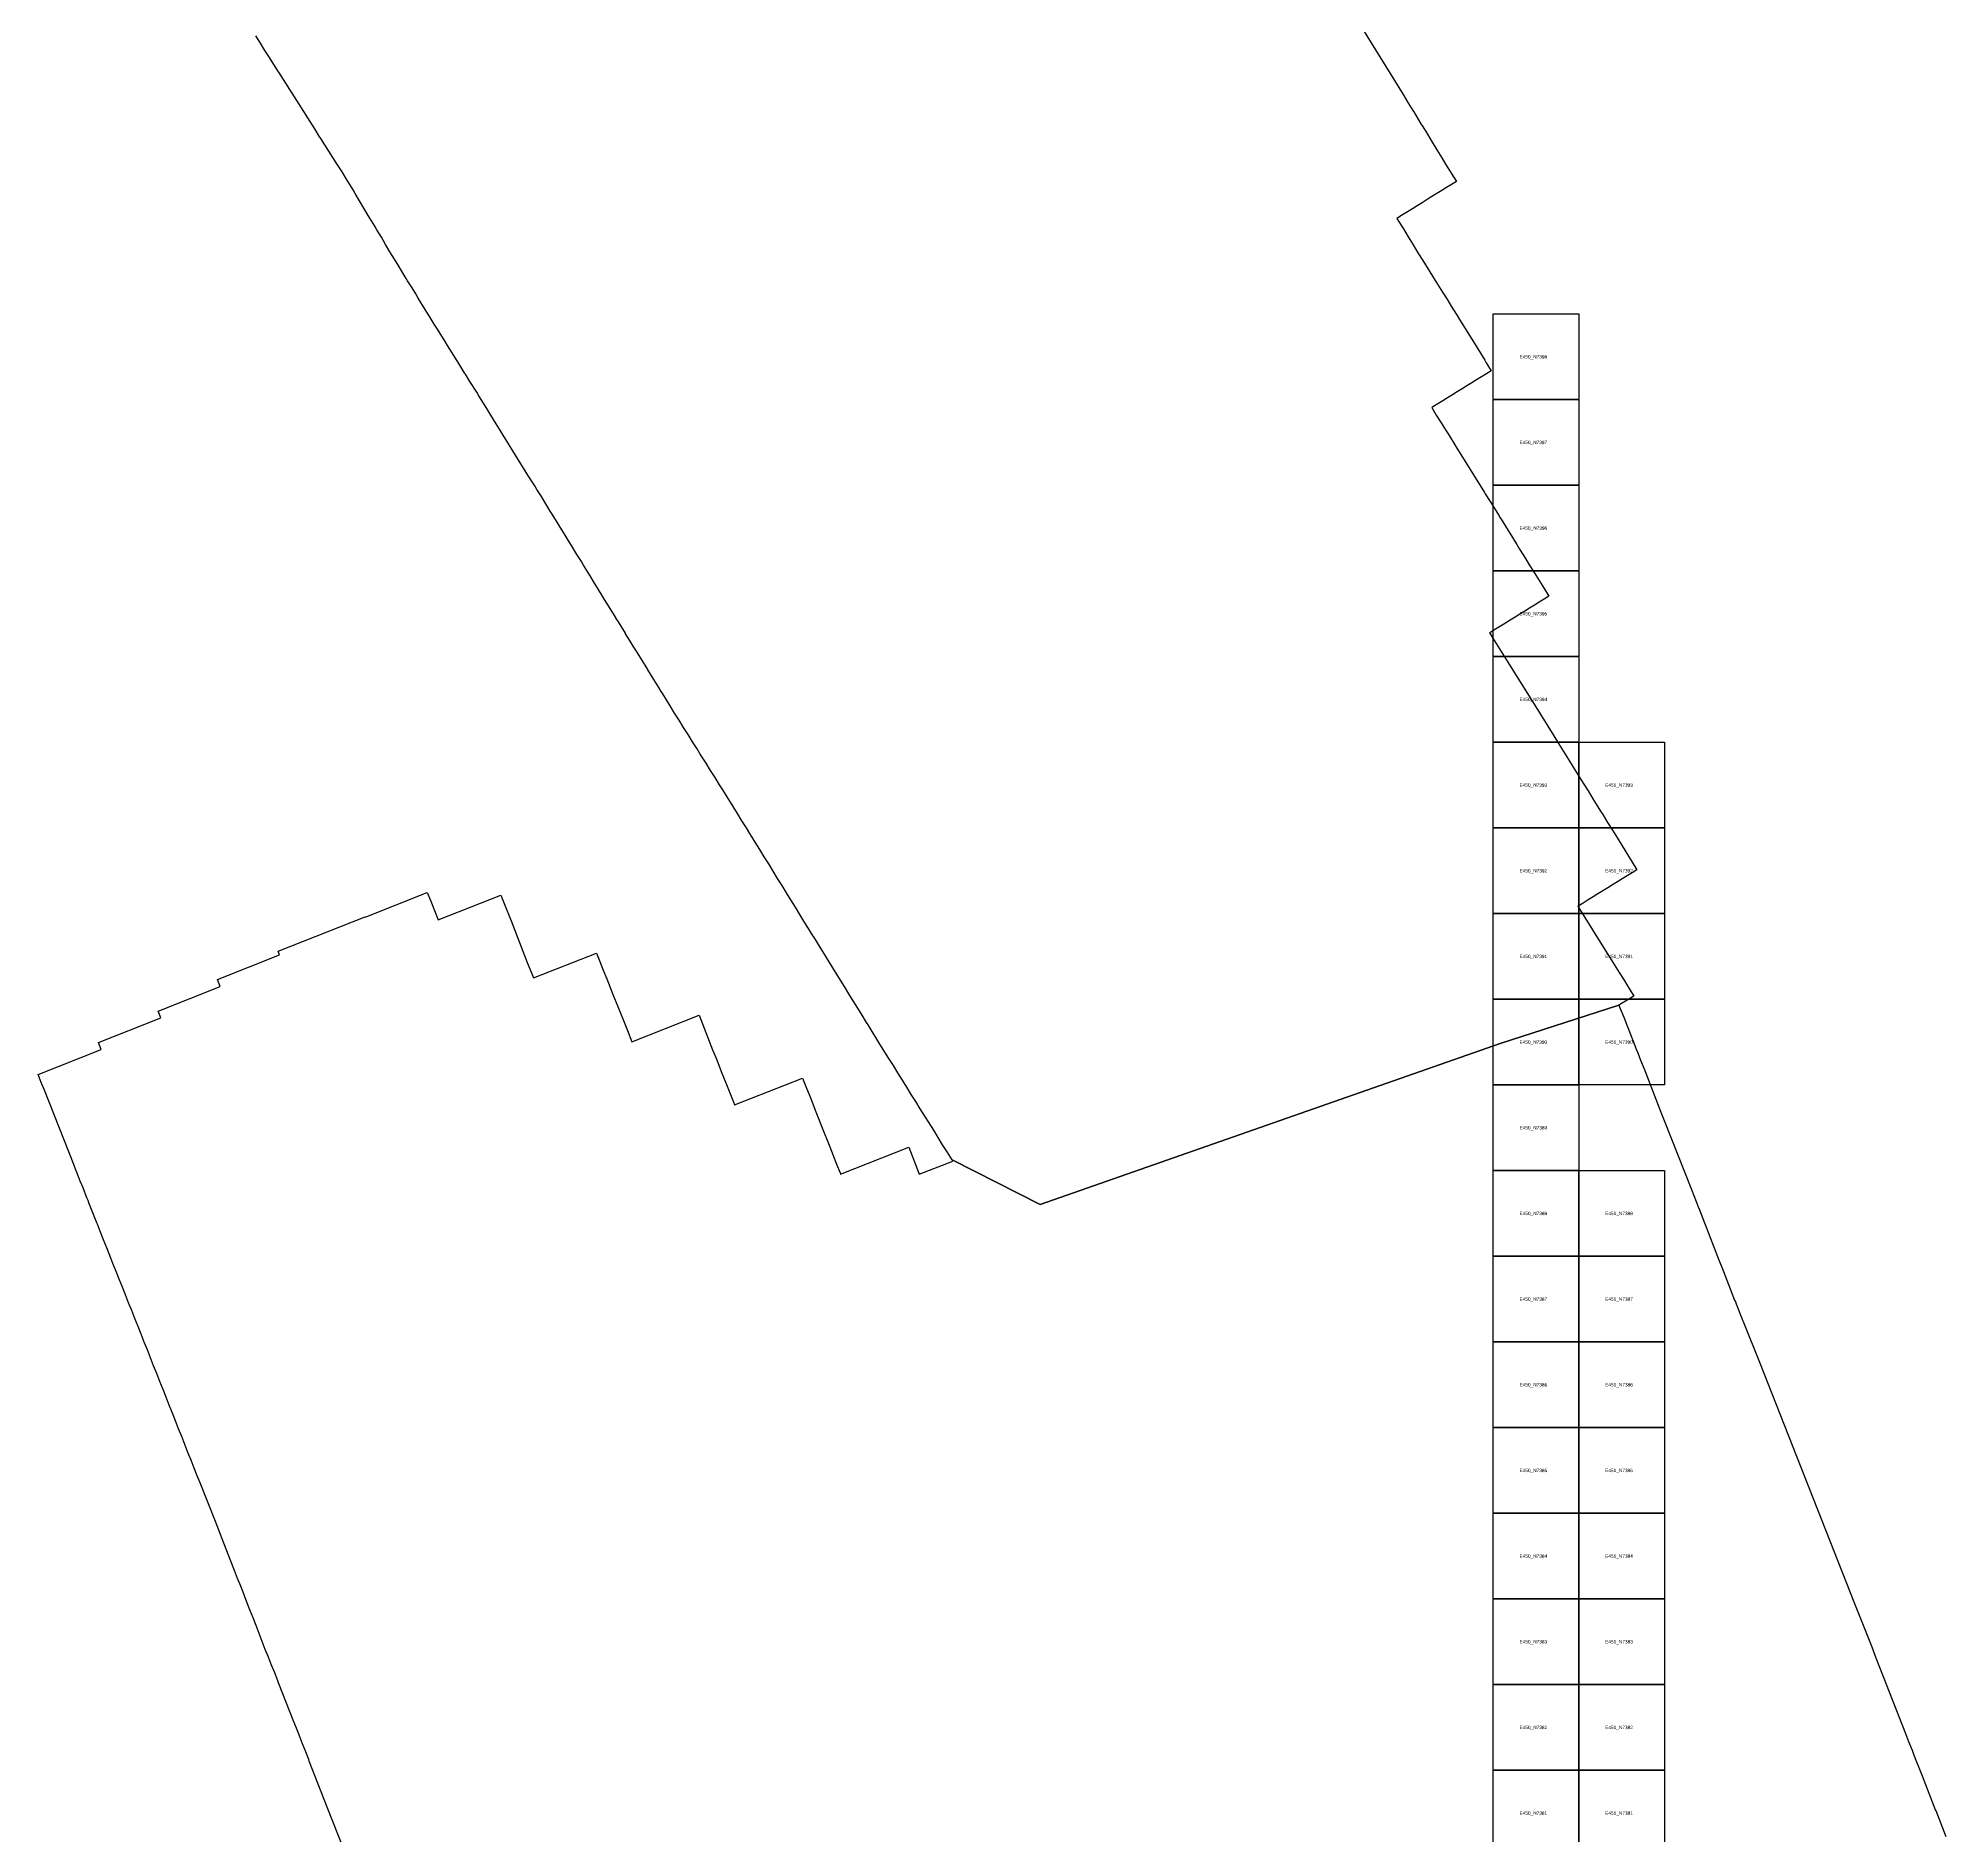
# Model space of a CAD drawing. Extents: x 325010 to 598009, y 7224244 to 7546188.
# Drawn here: x 433021 to 455283, y 7381234 to 7402219 of the extents above; entities that cross this region are included whole.
import ezdxf

# ---------------------------------------------------------------- set-up
doc = ezdxf.new("R2010")
doc.units = 0
for name, color, linetype in [('L', 7, 'Continuous'), ('Limpopo_1', 7, 'Continuous'), ('M', 7, 'Continuous')]:
    doc.layers.add(name, color=color, linetype=linetype)

msp = doc.modelspace()

# ---------------------------------------------------------------- linework, layer by layer
for points in [[(450000, 7398000), (450000, 7399000), (451000, 7399000), (451000, 7398000)], [(450000, 7397000), (450000, 7398000), (451000, 7398000), (451000, 7397000)], [(450000, 7396000), (450000, 7397000), (451000, 7397000), (451000, 7396000)], [(450000, 7395000), (450000, 7396000), (451000, 7396000), (451000, 7395000)], [(450000, 7394000), (450000, 7395000), (451000, 7395000), (451000, 7394000)], [(450000, 7393000), (450000, 7394000), (451000, 7394000), (451000, 7393000)], [(450000, 7392000), (450000, 7393000), (451000, 7393000), (451000, 7392000)], [(450000, 7391000), (450000, 7392000), (451000, 7392000), (451000, 7391000)], [(450000, 7390000), (450000, 7391000), (451000, 7391000), (451000, 7390000)], [(450000, 7389000), (450000, 7390000), (451000, 7390000), (451000, 7389000)], [(450000, 7388000), (450000, 7389000), (451000, 7389000), (451000, 7388000)], [(450000, 7387000), (450000, 7388000), (451000, 7388000), (451000, 7387000)], [(450000, 7386000), (450000, 7387000), (451000, 7387000), (451000, 7386000)], [(450000, 7385000), (450000, 7386000), (451000, 7386000), (451000, 7385000)], [(450000, 7384000), (450000, 7385000), (451000, 7385000), (451000, 7384000)], [(450000, 7383000), (450000, 7384000), (451000, 7384000), (451000, 7383000)], [(450000, 7382000), (450000, 7383000), (451000, 7383000), (451000, 7382000)], [(450000, 7381000), (450000, 7382000), (451000, 7382000), (451000, 7381000)]]:
    msp.add_lwpolyline(points, close=True)
at = {"layer": 'L'}
msp.add_lwpolyline([(436666, 7380882), (436395, 7381571), (436185, 7382108), (436179, 7382124), (436143, 7382216), (436107, 7382308), (436071, 7382400), (436034, 7382492), (435998, 7382584), (435961, 7382675), (435827, 7383021), (435818, 7383044), (435782, 7383136), (435745, 7383227), (435708, 7383319), (435672, 7383411), (435636, 7383503), (435601, 7383595), (435565, 7383688), (435529, 7383780), (435493, 7383872), (435457, 7383964), (435428, 7384038), (435412, 7384078), (435385, 7384148), (435348, 7384240), (435312, 7384332), (435298, 7384370), (435168, 7384700), (435097, 7384884), (434911, 7385354), (434878, 7385435), (434842, 7385527), (434805, 7385619), (434769, 7385711), (434732, 7385803), (434696, 7385895), (434660, 7385987), (434623, 7386079), (434587, 7386170), (434551, 7386262), (434514, 7386354), (434478, 7386446), (434441, 7386538), (434405, 7386630), (434369, 7386722), (434332, 7386814), (434296, 7386906), (434259, 7386997), (434222, 7387089), (434187, 7387181), (434150, 7387273), (434114, 7387365), (434077, 7387457), (434041, 7387549), (434005, 7387641), (433968, 7387733), (433931, 7387824), (433894, 7387916), (433870, 7387977), (433821, 7388099), (433785, 7388191), (433748, 7388283), (433712, 7388375), (433705, 7388391), (433614, 7388622), (433603, 7388651), (433590, 7388683), (433545, 7388797), (433530, 7388834), (433513, 7388877), (433476, 7388971), (433457, 7389018), (433437, 7389070), (433094, 7389937), (433057, 7390029), (433021, 7390121), (433757, 7390413), (433726, 7390494), (434454, 7390782), (434422, 7390863), (435145, 7391149), (435114, 7391230), (435839, 7391517), (435822, 7391560), (436836, 7391962), (436837, 7391959), (437562, 7392245), (437602, 7392145), (437689, 7391927), (438420, 7392216), (438460, 7392116), (438540, 7391914), (438619, 7391713), (438658, 7391611), (438698, 7391511), (438729, 7391430), (438777, 7391308), (438801, 7391249), (439536, 7391539), (439576, 7391439), (439615, 7391338), (439656, 7391238), (439696, 7391137), (439737, 7391037), (439777, 7390936), (439817, 7390836), (439851, 7390752), (439898, 7390635), (439949, 7390505), (440733, 7390815), (440773, 7390714), (440852, 7390512), (440891, 7390411), (440932, 7390311), (441001, 7390138), (441013, 7390109), (441028, 7390070), (441070, 7389965), (441093, 7389908), (441124, 7389828), (441149, 7389767), (441940, 7390080), (441981, 7389980), (442025, 7389868), (442061, 7389779), (442089, 7389706), (442203, 7389420), (442220, 7389376), (442260, 7389276), (442300, 7389175), (442339, 7389075), (442379, 7388974), (442385, 7388958), (443180, 7389273), (443220, 7389172), (443260, 7389071), (443299, 7388970), (443304, 7388958), (443694, 7389112), (443686, 7389125), (444715, 7388604), (450081, 7390482), (451469, 7390932), (451484, 7390893), (451524, 7390792), (451564, 7390691), (451626, 7390532), (451643, 7390490), (451671, 7390417), (451688, 7390373), (451722, 7390288), (451761, 7390188), (451800, 7390087), (451840, 7389986), (451879, 7389885), (451918, 7389785), (451958, 7389684), (451997, 7389583), (452315, 7388778), (452369, 7388639), (452393, 7388577), (452407, 7388541), (452639, 7387945), (452669, 7387871), (452708, 7387770), (452747, 7387669), (452819, 7387488), (452827, 7387468), (452836, 7387445), (452891, 7387306), (452907, 7387267), (452926, 7387219), (453107, 7386765), (454219, 7383948), (454418, 7383439), (454456, 7383343), (454495, 7383243), (454510, 7383202), (454812, 7382431), (454849, 7382336), (454889, 7382235), (454906, 7382189), (454942, 7382098), (454967, 7382034), (455007, 7381933), (455046, 7381832), (455085, 7381732), (455086, 7381731), (455125, 7381631), (455164, 7381530), (455165, 7381529), (455204, 7381429), (455243, 7381328), (455283, 7381228)], dxfattribs=at)
at = {"layer": 'Limpopo_1'}
for points in [[(451000, 7393000), (451000, 7394000), (452000, 7394000), (452000, 7393000)], [(451000, 7392000), (451000, 7393000), (452000, 7393000), (452000, 7392000)], [(451000, 7391000), (451000, 7392000), (452000, 7392000), (452000, 7391000)], [(451000, 7390000), (451000, 7391000), (452000, 7391000), (452000, 7390000)], [(451000, 7388000), (451000, 7389000), (452000, 7389000), (452000, 7388000)], [(451000, 7387000), (451000, 7388000), (452000, 7388000), (452000, 7387000)], [(451000, 7386000), (451000, 7387000), (452000, 7387000), (452000, 7386000)], [(451000, 7385000), (451000, 7386000), (452000, 7386000), (452000, 7385000)], [(451000, 7384000), (451000, 7385000), (452000, 7385000), (452000, 7384000)], [(451000, 7383000), (451000, 7384000), (452000, 7384000), (452000, 7383000)], [(451000, 7382000), (451000, 7383000), (452000, 7383000), (452000, 7382000)], [(451000, 7381000), (451000, 7382000), (452000, 7382000), (452000, 7381000)]]:
    msp.add_lwpolyline(points, close=True, dxfattribs=at)
at = {"layer": 'M'}
msp.add_lwpolyline([(448474, 7402327), (448949, 7401560), (449006, 7401468), (449062, 7401375), (449073, 7401358), (449157, 7401220), (449175, 7401191), (449233, 7401099), (449289, 7401007), (449345, 7400914), (449402, 7400822), (449446, 7400749), (449571, 7400545), (449513, 7400510), (449457, 7400475), (449400, 7400440), (449343, 7400404), (449286, 7400369), (449229, 7400334), (449172, 7400298), (449115, 7400263), (449058, 7400227), (449001, 7400192), (448944, 7400157), (448887, 7400121), (448877, 7400115), (448896, 7400083), (448953, 7399992), (449010, 7399899), (449066, 7399807), (449123, 7399715), (449179, 7399623), (449323, 7399392), (449351, 7399348), (449409, 7399256), (449466, 7399164), (449512, 7399089), (449538, 7399048), (449580, 7398981), (449608, 7398935), (449751, 7398705), (449902, 7398459), (449921, 7398429), (449978, 7398337), (449922, 7398302), (449865, 7398267), (449808, 7398232), (449752, 7398197), (449695, 7398162), (449639, 7398126), (449582, 7398091), (449525, 7398056), (449468, 7398021), (449412, 7397986), (449355, 7397951), (449298, 7397916), (449284, 7397907), (449337, 7397820), (449394, 7397729), (449452, 7397637), (449474, 7397600), (449566, 7397453), (449900, 7396916), (449909, 7396901), (449966, 7396809), (450070, 7396642), (450080, 7396625), (450093, 7396604), (450275, 7396310), (450308, 7396256), (450349, 7396189), (450377, 7396144), (450422, 7396072), (450478, 7395980), (450536, 7395888), (450594, 7395796), (450651, 7395705), (450595, 7395670), (450539, 7395635), (450482, 7395600), (450425, 7395565), (450369, 7395530), (450312, 7395495), (450256, 7395460), (450199, 7395425), (450143, 7395390), (450086, 7395355), (450029, 7395319), (449972, 7395284), (449959, 7395276), (449962, 7395272), (449996, 7395215), (450190, 7394903), (450479, 7394445), (450708, 7394077), (450765, 7393985), (450822, 7393892), (450878, 7393800), (450936, 7393708), (450993, 7393616), (451050, 7393524), (451108, 7393432), (451164, 7393340), (451184, 7393307), (451253, 7393196), (451279, 7393156), (451336, 7393064), (451393, 7392972), (451450, 7392880), (451493, 7392811), (451678, 7392511), (451622, 7392476), (451565, 7392441), (451508, 7392406), (451452, 7392371), (451395, 7392336), (451338, 7392300), (451281, 7392265), (451223, 7392230), (451166, 7392194), (451109, 7392159), (451052, 7392123), (450994, 7392088), (450989, 7392084), (450991, 7392080), (451329, 7391541), (451356, 7391498), (451374, 7391468), (451471, 7391314), (451528, 7391222), (451556, 7391177), (451641, 7391038), (451584, 7391003), (451527, 7390967), (451469, 7390932), (451469, 7390932), (450081, 7390482), (444715, 7388604), (443686, 7389125), (443666, 7389158), (443629, 7389218), (443576, 7389302), (443524, 7389386), (443472, 7389470), (443315, 7389721), (443262, 7389805), (443210, 7389889), (443158, 7389973), (443106, 7390057), (443054, 7390141), (443001, 7390225), (442949, 7390309), (442949, 7390309), (442845, 7390477), (442707, 7390701), (442689, 7390729), (442638, 7390813), (442585, 7390897), (442533, 7390981), (442481, 7391065), (442429, 7391149), (442429, 7391150), (442324, 7391317), (442072, 7391727), (442065, 7391738), (442036, 7391787), (441945, 7391933), (441910, 7391991), (441858, 7392075), (441806, 7392159), (441755, 7392243), (441703, 7392327), (441650, 7392411), (441599, 7392496), (441547, 7392580), (441494, 7392663), (441443, 7392748), (441390, 7392832), (441345, 7392905), (441327, 7392934), (441287, 7393000), (441234, 7393084), (441183, 7393168), (441010, 7393445), (440973, 7393503), (440921, 7393587), (440868, 7393671), (440816, 7393755), (440786, 7393802), (440748, 7393863), (440711, 7393922), (440658, 7394006), (440606, 7394090), (440553, 7394174), (440501, 7394257), (440448, 7394341), (440396, 7394425), (440311, 7394564), (440292, 7394593), (440265, 7394639), (440225, 7394703), (440188, 7394762), (440137, 7394846), (440134, 7394851), (440053, 7394982), (440033, 7395014), (440004, 7395062), (439966, 7395123), (439929, 7395182), (439877, 7395267), (439874, 7395272), (439792, 7395404), (439773, 7395435), (439746, 7395480), (439618, 7395687), (439541, 7395814), (439515, 7395856), (439464, 7395941), (439386, 7396067), (439360, 7396109), (439308, 7396193), (439256, 7396277), (439205, 7396361), (439170, 7396418), (439131, 7396481), (439101, 7396530), (439078, 7396568), (439013, 7396674), (438998, 7396699), (438946, 7396783), (438895, 7396867), (438842, 7396951), (438816, 7396993), (438737, 7397118), (438305, 7397819), (438270, 7397875), (438218, 7397960), (438165, 7398043), (438139, 7398085), (438060, 7398211), (438008, 7398295), (438002, 7398305), (437918, 7398439), (437904, 7398463), (437851, 7398547), (437799, 7398631), (437770, 7398678), (437681, 7398821), (437642, 7398882), (437596, 7398958), (437539, 7399051), (437487, 7399135), (437456, 7399186), (437427, 7399234), (437384, 7399303), (437332, 7399388), (437317, 7399415), (437257, 7399512), (437229, 7399557), (437178, 7399641), (437127, 7399726), (437076, 7399811), (437026, 7399896), (436975, 7399980), (436950, 7400023), (436873, 7400150), (436823, 7400235), (436773, 7400320), (436722, 7400405), (436697, 7400448), (436621, 7400575), (436567, 7400658), (436514, 7400741), (436461, 7400825), (436321, 7401046), (436302, 7401075), (436249, 7401159), (436248, 7401160), (435828, 7401824), (435826, 7401827), (435773, 7401910), (435720, 7401994), (435667, 7402077), (435614, 7402161), (435563, 7402245)], dxfattribs=at)

# ---------------------------------------------------------------- texts
for s, p in [('E450_N7398', (450308, 7398480)), ('E450_N7397', (450308, 7397480)), ('E450_N7396', (450308, 7396480)), ('E450_N7395', (450308, 7395480)), ('E450_N7394', (450308, 7394480)), ('E450_N7393', (450308, 7393480)), ('E450_N7392', (450308, 7392480)), ('E450_N7391', (450308, 7391480)), ('E450_N7390', (450308, 7390480)), ('E450_N7389', (450308, 7389480)), ('E450_N7388', (450308, 7388480)), ('E450_N7387', (450308, 7387480)), ('E450_N7386', (450308, 7386480)), ('E450_N7385', (450308, 7385480)), ('E450_N7384', (450308, 7384480)), ('E450_N7383', (450308, 7383480)), ('E450_N7382', (450308, 7382480)), ('E450_N7381', (450308, 7381480))]:
    msp.add_text(s, height=40).set_placement(p)
at = {"layer": 'Limpopo_1'}
for s, p in [('E451_N7393', (451308, 7393480)), ('E451_N7392', (451308, 7392480)), ('E451_N7391', (451308, 7391480)), ('E451_N7390', (451308, 7390480)), ('E451_N7388', (451308, 7388480)), ('E451_N7387', (451308, 7387480)), ('E451_N7386', (451308, 7386480)), ('E451_N7385', (451308, 7385480)), ('E451_N7384', (451308, 7384480)), ('E451_N7383', (451308, 7383480)), ('E451_N7382', (451308, 7382480)), ('E451_N7381', (451308, 7381480))]:
    msp.add_text(s, height=40, dxfattribs=at).set_placement(p)

doc.saveas('drawing.dxf')
